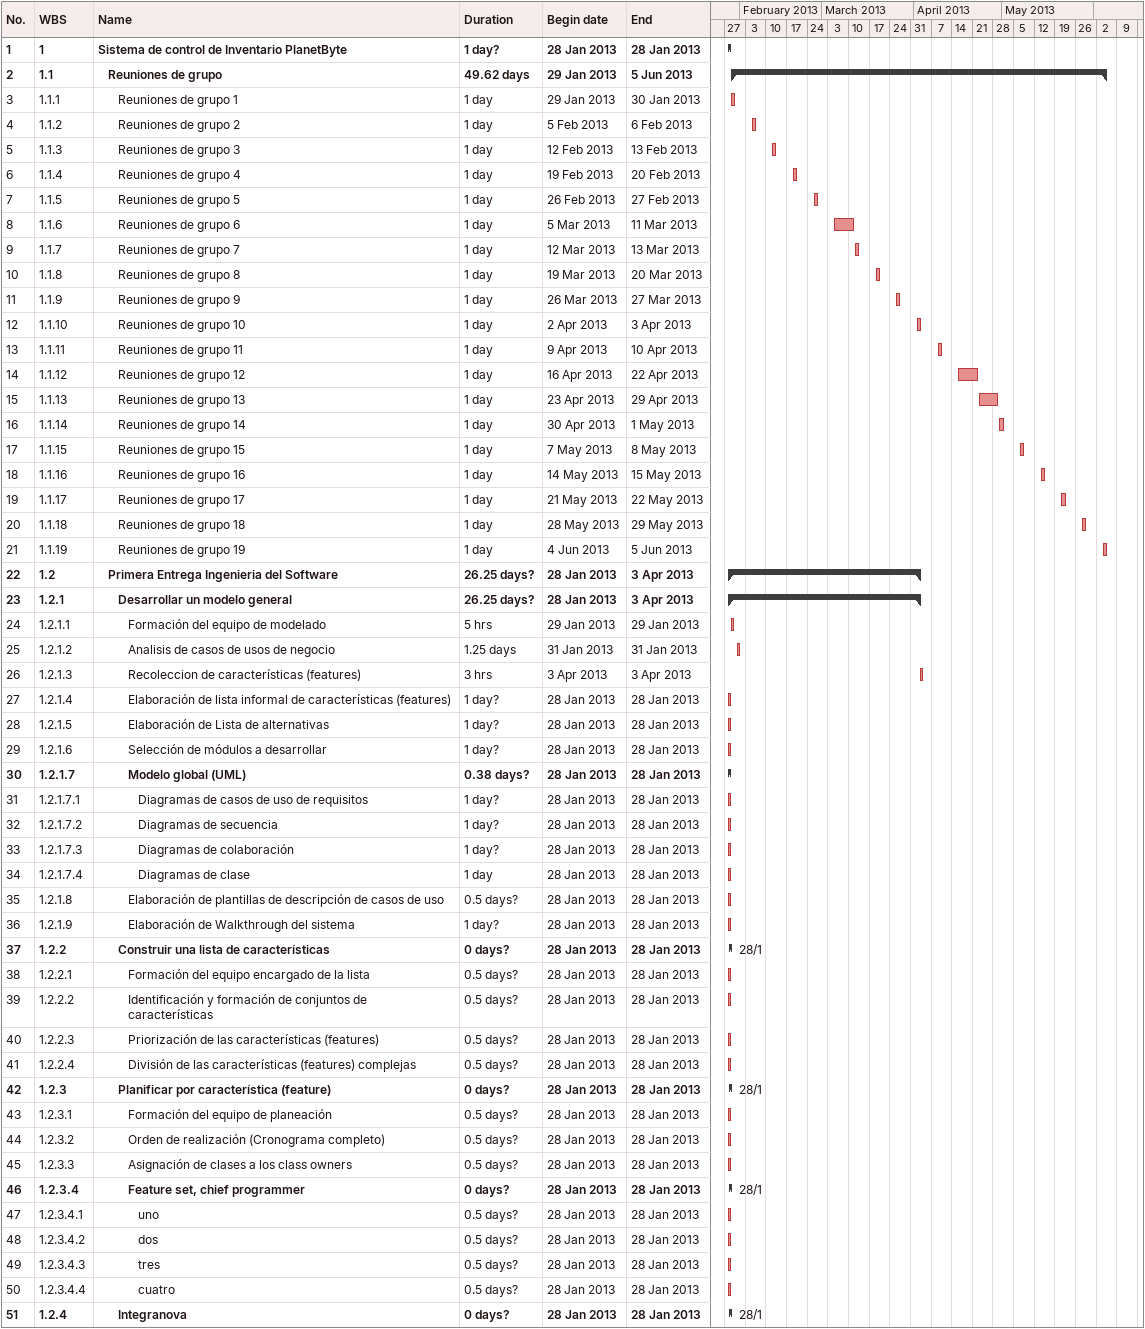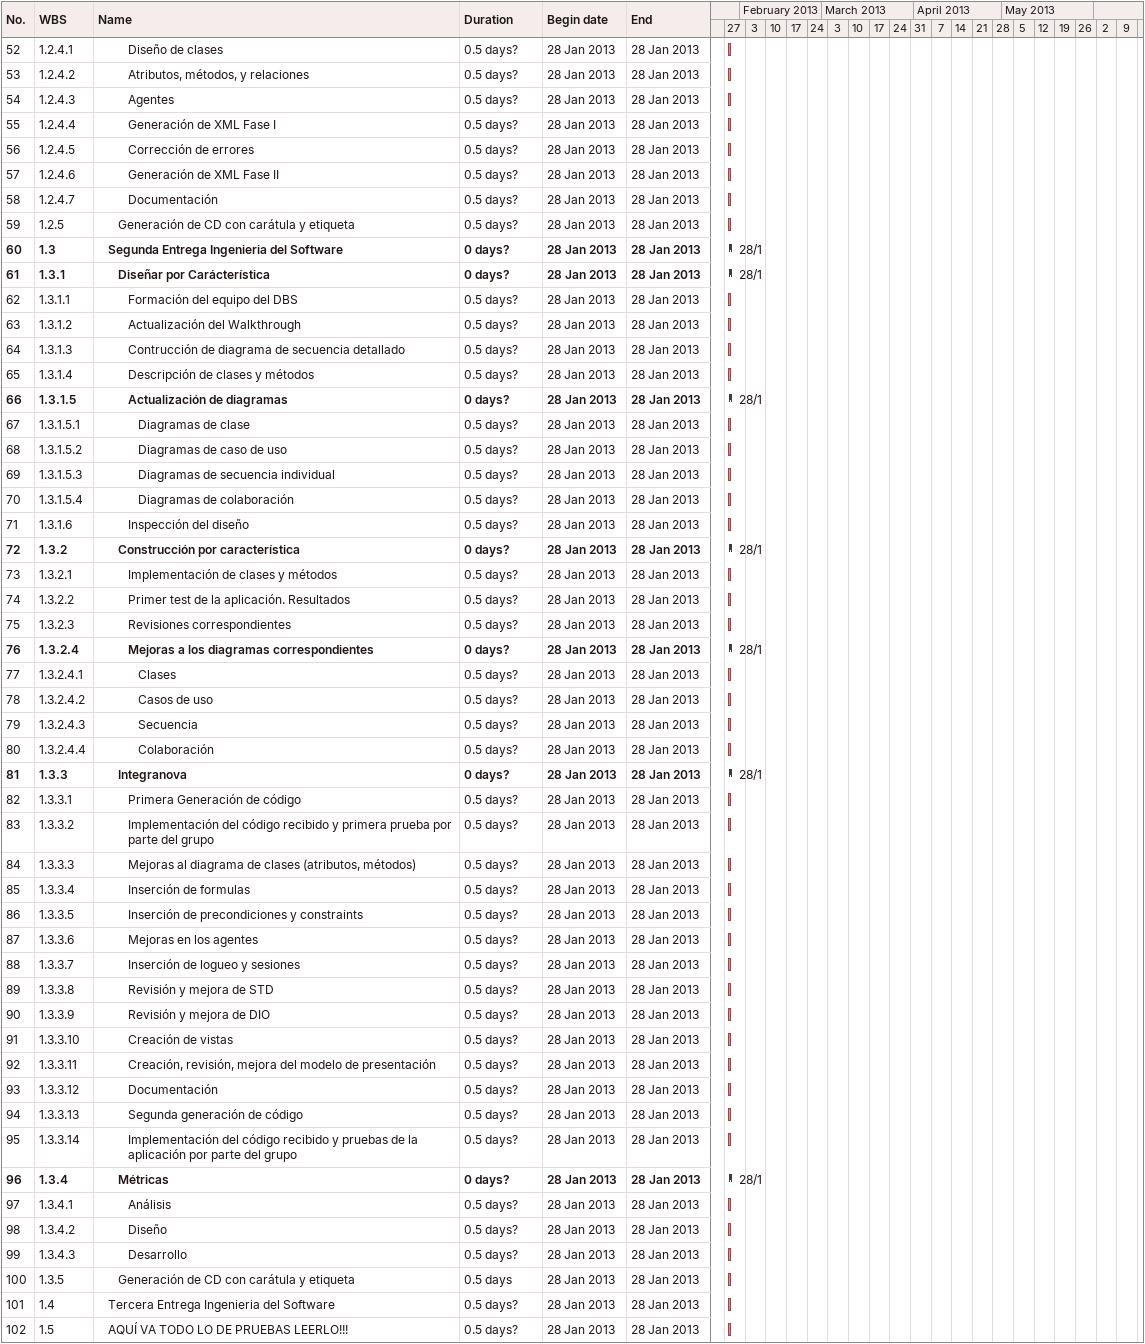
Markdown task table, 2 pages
| ID | WBS | Task | Duration | Start | Finish |
|---|---|---|---|---|---|
| 1 | 1 | **Sistema de control de Inventario PlanetByte** | 1d? | 2013-01-28 | 2013-01-28 |
| 2 | 1.1 | **Reuniones de grupo** | 49.62d | 2013-01-29 | 2013-06-05 |
| 3 | 1.1.1 | Reuniones de grupo 1 | 1d | 2013-01-29 | 2013-01-30 |
| 4 | 1.1.2 | Reuniones de grupo 2 | 1d | 2013-02-05 | 2013-02-06 |
| 5 | 1.1.3 | Reuniones de grupo 3 | 1d | 2013-02-12 | 2013-02-13 |
| 6 | 1.1.4 | Reuniones de grupo 4 | 1d | 2013-02-19 | 2013-02-20 |
| 7 | 1.1.5 | Reuniones de grupo 5 | 1d | 2013-02-26 | 2013-02-27 |
| 8 | 1.1.6 | Reuniones de grupo 6 | 1d | 2013-03-05 | 2013-03-11 |
| 9 | 1.1.7 | Reuniones de grupo 7 | 1d | 2013-03-12 | 2013-03-13 |
| 10 | 1.1.8 | Reuniones de grupo 8 | 1d | 2013-03-19 | 2013-03-20 |
| 11 | 1.1.9 | Reuniones de grupo 9 | 1d | 2013-03-26 | 2013-03-27 |
| 12 | 1.1.10 | Reuniones de grupo 10 | 1d | 2013-04-02 | 2013-04-03 |
| 13 | 1.1.11 | Reuniones de grupo 11 | 1d | 2013-04-09 | 2013-04-10 |
| 14 | 1.1.12 | Reuniones de grupo 12 | 1d | 2013-04-16 | 2013-04-22 |
| 15 | 1.1.13 | Reuniones de grupo 13 | 1d | 2013-04-23 | 2013-04-29 |
| 16 | 1.1.14 | Reuniones de grupo 14 | 1d | 2013-04-30 | 2013-05-01 |
| 17 | 1.1.15 | Reuniones de grupo 15 | 1d | 2013-05-07 | 2013-05-08 |
| 18 | 1.1.16 | Reuniones de grupo 16 | 1d | 2013-05-14 | 2013-05-15 |
| 19 | 1.1.17 | Reuniones de grupo 17 | 1d | 2013-05-21 | 2013-05-22 |
| 20 | 1.1.18 | Reuniones de grupo 18 | 1d | 2013-05-28 | 2013-05-29 |
| 21 | 1.1.19 | Reuniones de grupo 19 | 1d | 2013-06-04 | 2013-06-05 |
| 22 | 1.2 | **Primera Entrega Ingenieria del Software** | 26.25d? | 2013-01-28 | 2013-04-03 |
| 23 | 1.2.1 | **Desarrollar un modelo general** | 26.25d? | 2013-01-28 | 2013-04-03 |
| 24 | 1.2.1.1 | Formación del equipo de modelado | 5h | 2013-01-29 | 2013-01-29 |
| 25 | 1.2.1.2 | Analisis de casos de usos de negocio | 1.25d | 2013-01-31 | 2013-01-31 |
| 26 | 1.2.1.3 | Recoleccion de características (features) | 3h | 2013-04-03 | 2013-04-03 |
| 27 | 1.2.1.4 | Elaboración de lista informal de características (features) | 1d? | 2013-01-28 | 2013-01-28 |
| 28 | 1.2.1.5 | Elaboración de Lista de alternativas | 1d? | 2013-01-28 | 2013-01-28 |
| 29 | 1.2.1.6 | Selección de módulos a desarrollar | 1d? | 2013-01-28 | 2013-01-28 |
| 30 | 1.2.1.7 | **Modelo global (UML)** | 0.38d? | 2013-01-28 | 2013-01-28 |
| 31 | 1.2.1.7.1 | Diagramas de casos de uso de requisitos | 1d? | 2013-01-28 | 2013-01-28 |
| 32 | 1.2.1.7.2 | Diagramas de secuencia | 1d? | 2013-01-28 | 2013-01-28 |
| 33 | 1.2.1.7.3 | Diagramas de colaboración | 1d? | 2013-01-28 | 2013-01-28 |
| 34 | 1.2.1.7.4 | Diagramas de clase | 1d | 2013-01-28 | 2013-01-28 |
| 35 | 1.2.1.8 | Elaboración de plantillas de descripción de casos de uso | 0.5d? | 2013-01-28 | 2013-01-28 |
| 36 | 1.2.1.9 | Elaboración de Walkthrough del sistema | 1d? | 2013-01-28 | 2013-01-28 |
| 37 | 1.2.2 | **Construir una lista de características** | 0d? | 2013-01-28 | 2013-01-28 |
| 38 | 1.2.2.1 | Formación del equipo encargado de la lista | 0.5d? | 2013-01-28 | 2013-01-28 |
| 39 | 1.2.2.2 | Identificación y formación de conjuntos de características | 0.5d? | 2013-01-28 | 2013-01-28 |
| 40 | 1.2.2.3 | Priorización de las características (features) | 0.5d? | 2013-01-28 | 2013-01-28 |
| 41 | 1.2.2.4 | División de las características (features) complejas | 0.5d? | 2013-01-28 | 2013-01-28 |
| 42 | 1.2.3 | **Planificar por característica (feature)** | 0d? | 2013-01-28 | 2013-01-28 |
| 43 | 1.2.3.1 | Formación del equipo de planeación | 0.5d? | 2013-01-28 | 2013-01-28 |
| 44 | 1.2.3.2 | Orden de realización (Cronograma completo) | 0.5d? | 2013-01-28 | 2013-01-28 |
| 45 | 1.2.3.3 | Asignación de clases a los class owners | 0.5d? | 2013-01-28 | 2013-01-28 |
| 46 | 1.2.3.4 | **Feature set, chief programmer** | 0d? | 2013-01-28 | 2013-01-28 |
| 47 | 1.2.3.4.1 | uno | 0.5d? | 2013-01-28 | 2013-01-28 |
| 48 | 1.2.3.4.2 | dos | 0.5d? | 2013-01-28 | 2013-01-28 |
| 49 | 1.2.3.4.3 | tres | 0.5d? | 2013-01-28 | 2013-01-28 |
| 50 | 1.2.3.4.4 | cuatro | 0.5d? | 2013-01-28 | 2013-01-28 |
| 51 | 1.2.4 | **Integranova** | 0d? | 2013-01-28 | 2013-01-28 |
| 52 | 1.2.4.1 | Diseño de clases | 0.5d? | 2013-01-28 | 2013-01-28 |
| 53 | 1.2.4.2 | Atributos, métodos, y relaciones | 0.5d? | 2013-01-28 | 2013-01-28 |
| 54 | 1.2.4.3 | Agentes | 0.5d? | 2013-01-28 | 2013-01-28 |
| 55 | 1.2.4.4 | Generación de XML Fase I | 0.5d? | 2013-01-28 | 2013-01-28 |
| 56 | 1.2.4.5 | Corrección de errores | 0.5d? | 2013-01-28 | 2013-01-28 |
| 57 | 1.2.4.6 | Generación de XML Fase II | 0.5d? | 2013-01-28 | 2013-01-28 |
| 58 | 1.2.4.7 | Documentación | 0.5d? | 2013-01-28 | 2013-01-28 |
| 59 | 1.2.5 | Generación de CD con carátula y etiqueta | 0.5d? | 2013-01-28 | 2013-01-28 |
| 60 | 1.3 | **Segunda Entrega Ingenieria del Software** | 0d? | 2013-01-28 | 2013-01-28 |
| 61 | 1.3.1 | **Diseñar por Carácterística** | 0d? | 2013-01-28 | 2013-01-28 |
| 62 | 1.3.1.1 | Formación del equipo del DBS | 0.5d? | 2013-01-28 | 2013-01-28 |
| 63 | 1.3.1.2 | Actualización del Walkthrough | 0.5d? | 2013-01-28 | 2013-01-28 |
| 64 | 1.3.1.3 | Contrucción de diagrama de secuencia detallado | 0.5d? | 2013-01-28 | 2013-01-28 |
| 65 | 1.3.1.4 | Descripción de clases y métodos | 0.5d? | 2013-01-28 | 2013-01-28 |
| 66 | 1.3.1.5 | **Actualización de diagramas** | 0d? | 2013-01-28 | 2013-01-28 |
| 67 | 1.3.1.5.1 | Diagramas de clase | 0.5d? | 2013-01-28 | 2013-01-28 |
| 68 | 1.3.1.5.2 | Diagramas de caso de uso | 0.5d? | 2013-01-28 | 2013-01-28 |
| 69 | 1.3.1.5.3 | Diagramas de secuencia individual | 0.5d? | 2013-01-28 | 2013-01-28 |
| 70 | 1.3.1.5.4 | Diagramas de colaboración | 0.5d? | 2013-01-28 | 2013-01-28 |
| 71 | 1.3.1.6 | Inspección del diseño | 0.5d? | 2013-01-28 | 2013-01-28 |
| 72 | 1.3.2 | **Construcción por característica** | 0d? | 2013-01-28 | 2013-01-28 |
| 73 | 1.3.2.1 | Implementación de clases y métodos | 0.5d? | 2013-01-28 | 2013-01-28 |
| 74 | 1.3.2.2 | Primer test de la aplicación. Resultados | 0.5d? | 2013-01-28 | 2013-01-28 |
| 75 | 1.3.2.3 | Revisiones correspondientes | 0.5d? | 2013-01-28 | 2013-01-28 |
| 76 | 1.3.2.4 | **Mejoras a los diagramas correspondientes** | 0d? | 2013-01-28 | 2013-01-28 |
| 77 | 1.3.2.4.1 | Clases | 0.5d? | 2013-01-28 | 2013-01-28 |
| 78 | 1.3.2.4.2 | Casos de uso | 0.5d? | 2013-01-28 | 2013-01-28 |
| 79 | 1.3.2.4.3 | Secuencia | 0.5d? | 2013-01-28 | 2013-01-28 |
| 80 | 1.3.2.4.4 | Colaboración | 0.5d? | 2013-01-28 | 2013-01-28 |
| 81 | 1.3.3 | **Integranova** | 0d? | 2013-01-28 | 2013-01-28 |
| 82 | 1.3.3.1 | Primera Generación de código | 0.5d? | 2013-01-28 | 2013-01-28 |
| 83 | 1.3.3.2 | Implementación del código recibido y primera prueba por parte del grupo | 0.5d? | 2013-01-28 | 2013-01-28 |
| 84 | 1.3.3.3 | Mejoras al diagrama de clases (atributos, métodos) | 0.5d? | 2013-01-28 | 2013-01-28 |
| 85 | 1.3.3.4 | Inserción de formulas | 0.5d? | 2013-01-28 | 2013-01-28 |
| 86 | 1.3.3.5 | Inserción de precondiciones y constraints | 0.5d? | 2013-01-28 | 2013-01-28 |
| 87 | 1.3.3.6 | Mejoras en los agentes | 0.5d? | 2013-01-28 | 2013-01-28 |
| 88 | 1.3.3.7 | Inserción de logueo y sesiones | 0.5d? | 2013-01-28 | 2013-01-28 |
| 89 | 1.3.3.8 | Revisión y mejora de STD | 0.5d? | 2013-01-28 | 2013-01-28 |
| 90 | 1.3.3.9 | Revisión y mejora de DIO | 0.5d? | 2013-01-28 | 2013-01-28 |
| 91 | 1.3.3.10 | Creación de vistas | 0.5d? | 2013-01-28 | 2013-01-28 |
| 92 | 1.3.3.11 | Creación, revisión, mejora del modelo de presentación | 0.5d? | 2013-01-28 | 2013-01-28 |
| 93 | 1.3.3.12 | Documentación | 0.5d? | 2013-01-28 | 2013-01-28 |
| 94 | 1.3.3.13 | Segunda generación de código | 0.5d? | 2013-01-28 | 2013-01-28 |
| 95 | 1.3.3.14 | Implementación del código recibido y pruebas de la aplicación por parte del grupo | 0.5d? | 2013-01-28 | 2013-01-28 |
| 96 | 1.3.4 | **Métricas** | 0d? | 2013-01-28 | 2013-01-28 |
| 97 | 1.3.4.1 | Análisis | 0.5d? | 2013-01-28 | 2013-01-28 |
| 98 | 1.3.4.2 | Diseño | 0.5d? | 2013-01-28 | 2013-01-28 |
| 99 | 1.3.4.3 | Desarrollo | 0.5d? | 2013-01-28 | 2013-01-28 |
| 100 | 1.3.5 | Generación de CD con carátula y etiqueta | 0.5d | 2013-01-28 | 2013-01-28 |
| 101 | 1.4 | Tercera Entrega Ingenieria del Software | 0.5d? | 2013-01-28 | 2013-01-28 |
| 102 | 1.5 | AQUÍ VA TODO LO DE PRUEBAS LEERLO!!! | 0.5d? | 2013-01-28 | 2013-01-28 |
